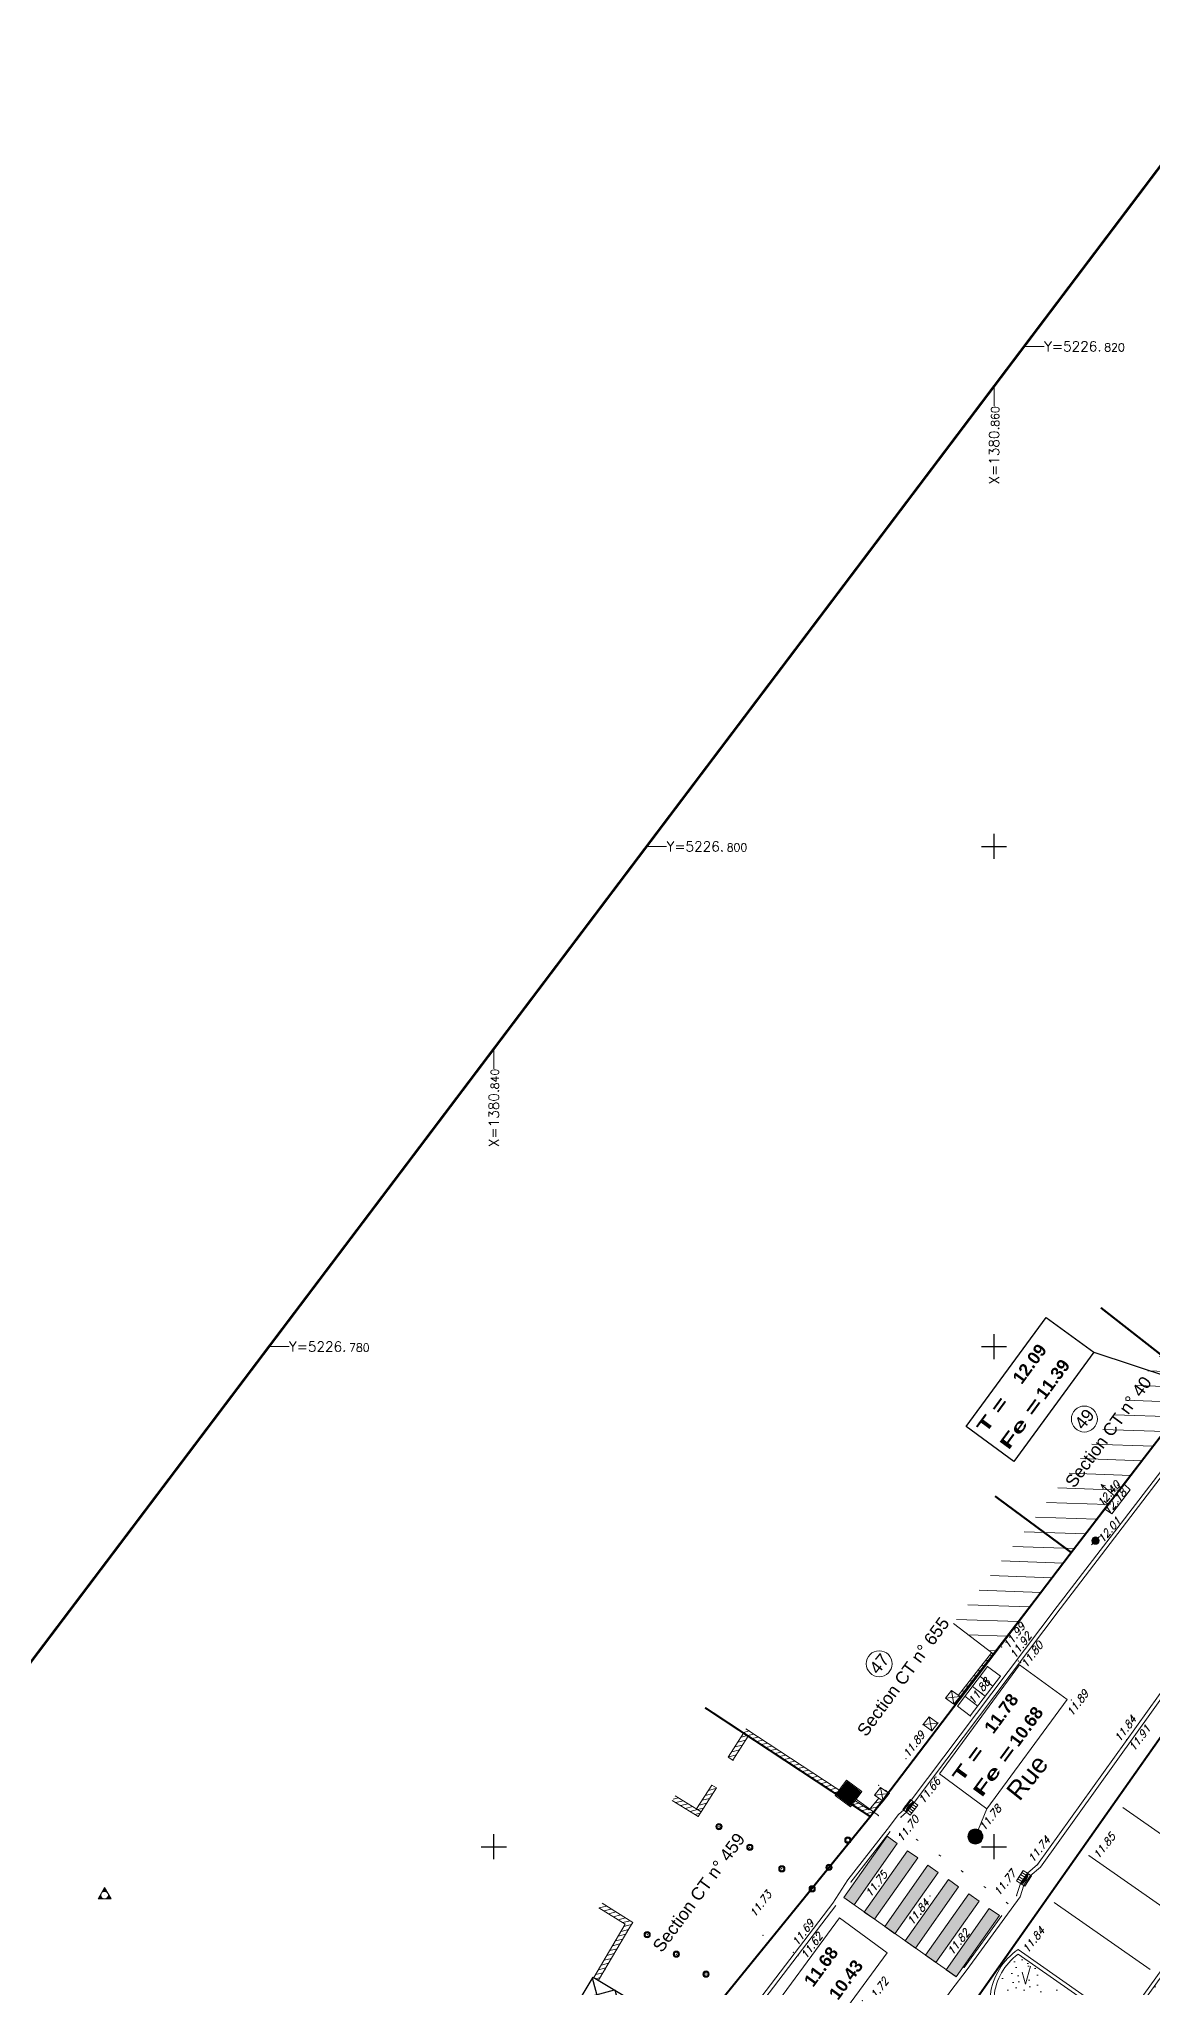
# Model space of a CAD drawing. Header units: metres. Extents: x 1380671 to 1381006, y 5226540 to 5226904.
# Drawn here: x 1380821.8 to 1380866.3, y 5226754.4 to 5226832.3 of the extents above; entities that cross this region are included whole.
import ezdxf
from ezdxf.enums import TextEntityAlignment as Align

# ---------------------------------------------------------------- set-up
doc = ezdxf.new("R2010")
doc.units = ezdxf.units.M
doc.header["$LTSCALE"] = 2
doc.linetypes.add('Bordfosse', pattern=[0.6, 0.5, -0.1])
doc.linetypes.add('POINTILLEx2', pattern=[0.5, 0, -0.5])
for name, color, linetype, lineweight in [('ASSEP_P_AFFRON', 30, 'Continuous', 0), ('ASSEP_P_AVGC--', 30, 'Continuous', 0), ('ASSEP_P_TEXRCA', 30, 'Continuous', 0), ('ASSEP_P_TEXRP', 30, 'Continuous', 0), ('ASSEP_P_TEXRRA', 30, 'Continuous', 0), ('ASSEU_P_TEXRRA', 32, 'Continuous', 0), ('CAD_F_PARCELLE', 253, 'Continuous', 0), ('EAU_P_BCR', 5, 'Continuous', 0), ('EV_L_NATVEG', 82, 'Continuous', 0), ('FDP_F_BATI', 7, 'Continuous', 9), ('FDP_F_BATIPILI', 7, 'Continuous', 0), ('FDP_F_PARCELLE', 7, 'Continuous', 0), ('FDP_F_TBATNUM', 7, 'Continuous', 0), ('FDP_L_BATI', 7, 'Continuous', 0), ('FDP_L_MURPLEIN', 7, 'Continuous', 0), ('FDP_P_SEUILPIE', 7, 'Continuous', 0), ('FDP_P_SEUILVEH', 7, 'Continuous', 0), ('GEOD_P_STA', 7, 'Continuous', 0), ('MEP_F_CADRE', 7, 'Continuous', 0), ('MEP_F_TEXCARRO', 7, 'Continuous', 0), ('MOB_P_OPSPOTE', 7, 'Continuous', 0), ('SIGH_F_PIETON', 7, 'Continuous', 0), ('SIGH_L_CONTIN', 7, 'Continuous', 0), ('SIGV_P_P-C', 7, 'Continuous', 0), ('TEL_P_AFFREC', 3, 'Continuous', 0), ('TOPOALT', 7, 'Continuous', 0), ('TOPOJIS', 7, 'Continuous', 0), ('VOIE_F_TEXNOM', 252, 'Continuous', 0), ('VOIE_L_BORDURE', 252, 'Continuous', 0)]:
    doc.layers.add(name, color=color, linetype=linetype, lineweight=lineweight)
for name, color, linetype in [('ASSEU_TEXRCA', 32, 'Continuous'), ('ASSEU_TEXRP', 32, 'Continuous'), ('ELEC_F_POSTE', 1, 'Continuous'), ('MEP_F_CARRO', 7, 'Continuous')]:
    doc.layers.add(name, color=color, linetype=linetype)
doc.layers.get('0').freeze()
doc.styles.add('ARIAL', font='arialbd.ttf')
doc.styles.add('Arial 1.0', font='arial.ttf', dxfattribs={"height": 0.2})
doc.styles.add('Romans 1.0', font='Romans.shx', dxfattribs={"height": 0.2})
doc.styles.add('Romans 1.5', font='Romans.shx', dxfattribs={"height": 0.3})
doc.styles.get("Standard").update_dxf_attribs({"font": 'txt.shx'})
pattern_1 = [(193.7623968292, (0, 0), (0.0380633682657, -0.1554064992086), [])]

# ---------------------------------------------------------------- blocks, each defined once
blk = doc.blocks.new('TCPOINT')
at = {"color": 0}
blk.add_point((0, 0), dxfattribs=at)
at = {"layer": 'TOPOALT', "style": 'Romans 1.5'}
blk.add_attdef('ALT', text='', height=0.3, dxfattribs=at).set_placement((0.1, -0.1), align=Align.TOP_LEFT)
blk = doc.blocks.new('cb004')
at = {"color": 0}
for p, q in [((0, 1), (0, 0)), ((0, 1), (1, 1)), ((0.25, 1), (0.25, 0)), ((0.5, 1), (0.5, 0)), ((0.75, 1), (0.75, 0)), ((1, 1), (1, 0)), ((0, 0), (1, 0))]:
    blk.add_line(p, q, dxfattribs=at)
blk = doc.blocks.new('point')
blk.add_point((0, 0))
blk = doc.blocks.new('ftc025')
h = blk.add_hatch(color=256)
edge = h.paths.add_edge_path()
edge.add_arc((0, 0), 0.15, 0, 360)
for q in [(-0.164, -0.168), (0.164, 0.168)]:
    blk.add_line((0, 0), q)
blk.add_circle((0, 0), 0.15)
blk.add_blockref('point', (0, 0))
blk = doc.blocks.new('ftc098')
blk.add_line((0, 0.25), (0, 0))
at = {"color": 0}
for p, q in [((1, 0), (0, 0)), ((1, 0.25), (1, 0)), ((1, 0), (1, 0.25))]:
    blk.add_line(p, q, dxfattribs=at)
at = {"flags": 128}
for points in [[(0.5, 0.85), (0.412, 0.65)], [(0.5, 0), (0.5, 0.85)], [(0.5, 0.85), (0.588, 0.65)]]:
    blk.add_lwpolyline(points, dxfattribs=at)
blk = doc.blocks.new('ftc074')
blk.add_hatch(color=5).paths.add_polyline_path([(0.333547, 1.821062), (-0.333547, 1.821062), (-0.333547, 1.153968), (0.333547, 1.153968)])
at = {"color": 0, "linetype": 'Continuous'}
blk.add_line((0, 1.103968), (0, 0), dxfattribs=at)
at = {"color": 0}
for points in [[(0.383547, 1.871062), (-0.383547, 1.871062), (-0.383547, 1.103968), (0.383547, 1.103968)], [(0.333547, 1.821062), (-0.333547, 1.821062), (-0.333547, 1.153968), (0.333547, 1.153968)]]:
    blk.add_lwpolyline(points, close=True, dxfattribs=at)
blk.add_blockref('point', (0, 0))
blk = doc.blocks.new('ftc062')
h = blk.add_hatch(color=256)
edge = h.paths.add_edge_path()
edge.add_arc((0, 0), 0.125, 0, 360)
edge = h.paths.add_edge_path(flags=16)
edge.add_arc((0, 0), 0.075, 0, 360)
at = {"color": 0}
blk.add_line((0, 0), (0, 0), dxfattribs=at)
for radius in [0.125, 0.075]:
    blk.add_circle((0, 0), radius, dxfattribs=at)
blk = doc.blocks.new('ftc017')
h = blk.add_hatch(color=256)
h.paths.add_polyline_path([(0.13, 0.075), (0, 0.3), (-0.13, 0.075, -0.576824)])
h.paths.add_polyline_path([(-0.15, 0, -0.131353), (-0.13, 0.075), (-0.26, -0.15), (0, -0.15, -0.414265)])
h.paths.add_polyline_path([(0.26, -0.15), (0.13, 0.075, -0.131551), (0.15, 0, -0.414162), (0, -0.15)])
at = {"color": 0}
blk.add_line((0, 0), (0, 0), dxfattribs=at)
blk.add_lwpolyline([(0.26, -0.15), (0, 0.3), (-0.26, -0.15)], close=True, dxfattribs=at)
blk.add_circle((0, 0), 0.15, dxfattribs=at)
blk = doc.blocks.new('ftc005')
for p, q in [((0, 0.02), (0.48, 0.5)), ((0, 0.06), (0.44, 0.5)), ((0.01, 0.11), (0.39, 0.49)), ((0.02, 0), (0.52, 0.5)), ((0.03, 0.16), (0.34, 0.47)), ((0.05, 0), (0.55, 0.5)), ((0.05, 0.22), (0.28, 0.45)), ((0.09, 0), (0.58, 0.49)), ((0.13, 0), (0.62, 0.49)), ((0.17, 0), (0.64, 0.48)), ((0.2, 0), (0.67, 0.47)), ((0.24, 0), (0.7, 0.46)), ((0.28, 0), (0.72, 0.45)), ((0.32, 0), (0.75, 0.43)), ((0.35, 0), (0.77, 0.42)), ((0.39, 0), (0.79, 0.4)), ((0.43, 0), (0.82, 0.39)), ((0.47, 0), (0.84, 0.37)), ((0.5, 0), (0.85, 0.35)), ((0.54, 0), (0.87, 0.33)), ((0.58, 0), (0.89, 0.31)), ((0.61, 0), (0.91, 0.29)), ((0.65, 0), (0.92, 0.27)), ((0.69, 0), (0.94, 0.25)), ((0.73, 0), (0.95, 0.22)), ((0.76, 0), (0.96, 0.2)), ((0.8, 0), (0.97, 0.17)), ((0.84, 0), (0.98, 0.14)), ((0.88, 0), (0.99, 0.11)), ((0.91, 0), (0.99, 0.08)), ((0.95, 0), (1, 0.05)), ((0.99, 0), (1, 0.01)), ((0, 0), (0, -1)), ((0, -1), (1, -1)), ((0.4, 0), (0.4, -1)), ((0.6, 0), (0.6, -1)), ((0.6, -1), (0.6, -1)), ((1, -1), (1, 0))]:
    blk.add_line(p, q)
blk.add_lwpolyline([(0, 0), (1, 0), (1, 1), (0, 1)], close=True)
for points in [[(0.2, 0), (0.2, -1)], [(0.8, 0), (0.8, -1)]]:
    blk.add_lwpolyline(points)
blk.add_arc((0.5, 0), 0.5, 0, 180)
blk = doc.blocks.new('ftc002')
h = blk.add_hatch(color=256)
edge = h.paths.add_edge_path()
edge.add_arc((0, 0), 0.3, 0, 360)
at = {"color": 0}
blk.add_line((0, 0), (0, 0), dxfattribs=at)
blk.add_circle((0, 0), 0.3, dxfattribs=at)
blk.add_blockref('point', (0, 0))
blk = doc.blocks.new('GeoCarr3')
blk.add_lwpolyline([(0, 0), (0, 1), (1, 1), (1, 0)], close=True)

msp = doc.modelspace()

# ---------------------------------------------------------------- hatches: boundary and pattern name
at = {"layer": 'ELEC_F_POSTE'}
h = msp.add_hatch(dxfattribs=at)
h.set_pattern_fill('BAT_PUBL', color=256, angle=330, style=0)
h.set_pattern_definition([(15, (0, 0), (-0.19411428383, 0.72444436972), []), (105, (0, 0), (-0.72444436972, -0.19411428383), [])])
h.paths.add_polyline_path([(1380847.232, 5226752.826), (1380846.121, 5226750.979), (1380842.865, 5226752.938), (1380843.975, 5226754.784)])
at = {"layer": 'EV_L_NATVEG', "linetype": 'Bordfosse'}
h = msp.add_hatch(dxfattribs=at)
h.set_pattern_fill('BROUSS', color=256, scale=0.5, style=0)
h.set_pattern_definition([(74.475889, (0, 0), (-1.2500000003, 4.5000000017), [0.75, -3.920385425]), (74.475889, (1.25, 1.5), (-1.2500000003, 4.5000000017), [0.75, -3.920385425]), (74.475889, (2.5, 3), (-1.2500000003, 4.5000000017), [0.75, -3.920385425]), (105.524111, (0, 0), (-2.500000001, 1e-10), [0.5, -4.170385425]), (105.524111, (1.25, 1.5), (-2.500000001, 1e-10), [0.5, -4.170385425]), (105.524111, (2.5, 3), (-2.500000001, 1e-10), [0.5, -4.170385425]), (0, (0.151, 0.1613), (1.25, 1.5), [0, -2.5]), (0, (0.4894, 0.3573), (1.25, 1.5), [0, -2.5]), (0, (0.3905, 0.6268), (1.25, 1.5), [0, -2.5]), (0, (0.7757, 0.6635), (1.25, 1.5), [0, -2.5]), (0, (0.5466, 1.2637), (1.25, 1.5), [0, -2.5]), (0, (0.1228, 0.7181), (1.25, 1.5), [0, -2.5]), (0, (0.0937, 0.8228), (1.25, 1.5), [0, -2.5]), (0, (0.0104, 1.2637), (1.25, 1.5), [0, -2.5]), (0, (-0.2602, 0.0878), (1.25, 1.5), [0, -2.5]), (0, (-0.2863, 0.3328), (1.25, 1.5), [0, -2.5]), (0, (-0.4893, 0.0633), (1.25, 1.5), [0, -2.5]), (0, (-0.5413, 0.4308), (1.25, 1.5), [0, -2.5]), (0, (-0.3748, 0.6635), (1.25, 1.5), [0, -2.5]), (0, (-0.4425, 0.8962), (1.25, 1.5), [0, -2.5]), (0, (-0.6402, 1.1903), (1.25, 1.5), [0, -2.5]), (0, (-0.1353, 0.9695), (1.25, 1.5), [0, -2.5]), (0, (-0.8433, 0.688), (1.25, 1.5), [0, -2.5]), (0, (-0.9162, 0.2225), (1.25, 1.5), [0, -2.5]), (0, (-0.3745, -0.1449), (1.25, 1.5), [0, -2.5]), (0, (-0.052, -0.2429), (1.25, 1.5), [0, -2.5]), (0, (-0.2707, -0.5123), (1.25, 1.5), [0, -2.5]), (0, (0.5258, -0.4879), (1.25, 1.5), [0, -2.5]), (0, (0.1822, -0.1081), (1.25, 1.5), [0, -2.5]), (0, (0.4894, -0.0347), (1.25, 1.5), [0, -2.5])])
h.paths.add_polyline_path([(1380882.003, 5226773.774, -1), (1380882.033, 5226773.815), (1380882.472, 5226774.422, -1), (1380882.502, 5226774.463), (1380882.808, 5226774.886), (1380882.335, 5226775.186), (1380878.306, 5226777.759, 0.361031), (1380876.805, 5226777.416), (1380876.459, 5226776.893), (1380876.515, 5226776.852), (1380875.348, 5226775.256), (1380875.335, 5226775.236), (1380875.335, 5226775.236), (1380874.986, 5226774.74), (1380874.975, 5226774.747), (1380874.844, 5226774.568), (1380880.194, 5226771.276), (1380880.596, 5226771.831, -1), (1380880.625, 5226771.871), (1380881.065, 5226772.479, -1), (1380881.094, 5226772.519), (1380881.534, 5226773.126, -1), (1380881.563, 5226773.167)])
h.paths.add_polyline_path([(1380882.812, 5226774.884), (1380882.781, 5226774.849), (1380882.502, 5226774.463, -1), (1380882.472, 5226774.422), (1380882.033, 5226773.815, -1), (1380882.003, 5226773.774), (1380881.563, 5226773.167, -1), (1380881.534, 5226773.126), (1380881.094, 5226772.519, -1), (1380881.065, 5226772.479), (1380880.625, 5226771.871, -1), (1380880.596, 5226771.831), (1380880.194, 5226771.276), (1380880.28, 5226771.223), (1380882.969, 5226773.206), (1380882.972, 5226773.513, -0.254607), (1380882.981, 5226773.53, -0.078184), (1380883.034, 5226773.553, -0.037786), (1380883.097, 5226773.564, -0.027603), (1380883.184, 5226773.568, -0.027603), (1380883.271, 5226773.563, -0.037786), (1380883.334, 5226773.55, -0.078184), (1380883.387, 5226773.527, -0.254607), (1380883.396, 5226773.51), (1380883.393, 5226773.14), (1380884.77, 5226772.253), (1380885.486, 5226773.189)])
h.paths.add_polyline_path([(1380880.126, 5226771.183, -1), (1380880.156, 5226771.223), (1380880.194, 5226771.276), (1380874.844, 5226774.568), (1380874.684, 5226774.348), (1380874.213, 5226773.703), (1380878.193, 5226770.772), (1380878.063, 5226770.595), (1380877.952, 5226770.677), (1380877.362, 5226769.861), (1380877.482, 5226769.771), (1380873.52, 5226764.289, -0.432965), (1380873.823, 5226764.204, -0.587461), (1380874.05, 5226763.903, -0.58746), (1380873.955, 5226763.538, -0.587461), (1380873.611, 5226763.385, -0.58746), (1380873.277, 5226763.558, -0.304196), (1380873.128, 5226763.746), (1380870.672, 5226760.349), (1380865.198, 5226752.737), (1380860.958, 5226755.699, 0.443346), (1380860.6, 5226752.168, 0.284522), (1380863.022, 5226751.464), (1380869.767, 5226753.057), (1380868.986, 5226756.14), (1380875.243, 5226764.763), (1380879.471, 5226770.627), (1380880.013, 5226771.026)])
h.paths.add_polyline_path([(1380877.4, 5226768.185, -0.58746), (1380877.306, 5226767.82, -0.587461), (1380876.962, 5226767.666, -0.58746), (1380876.627, 5226767.84, -0.587461), (1380876.554, 5226768.209, -0.58746), (1380876.797, 5226768.497, -0.587461), (1380877.174, 5226768.486, -0.587461)], flags=16)
h.paths.add_polyline_path([(1380877.003, 5226768.1, -1), (1380876.945, 5226768.1, -1)], flags=0)
h.paths.add_polyline_path([(1380875.874, 5226766.089, -0.58746), (1380875.779, 5226765.725, -0.587461), (1380875.435, 5226765.571, -0.58746), (1380875.101, 5226765.744, -0.587461), (1380875.027, 5226766.114, -0.58746), (1380875.271, 5226766.401, -0.587461), (1380875.647, 5226766.391, -0.587461)], flags=16)
h.paths.add_polyline_path([(1380875.477, 5226766.005, -1), (1380875.419, 5226766.005, -1)], flags=0)
h.paths.add_polyline_path([(1380869.421, 5226756.638), (1380870.186, 5226757.592), (1380869.911, 5226757.977), (1380869.146, 5226757.023)], flags=25)
h.paths.add_polyline_path([(1380875.964, 5226766.437), (1380876.805, 5226767.439), (1380876.539, 5226767.831), (1380875.699, 5226766.828)], flags=24)
h.paths.add_polyline_path([(1380874.16, 5226763.987), (1380875.001, 5226764.989), (1380874.735, 5226765.38), (1380873.894, 5226764.378)], flags=24)
at = {"layer": 'FDP_F_BATI'}
h = msp.add_hatch(dxfattribs=at)
h.set_pattern_fill('_USER', color=256, scale=0.6, angle=357.99583, style=0, pattern_type=0)
h.set_pattern_definition([(357.995834542, (0, 0), (0.02098329197, 0.59963297229), [])])
h.paths.add_polyline_path([(1380868.547, 5226778.815), (1380869.429, 5226779.972), (1380874.172, 5226786.161), (1380872.507, 5226787.28), (1380858.377, 5226768.929), (1380859.325, 5226768.197), (1380859.96, 5226767.707), (1380862.474, 5226770.962), (1380864.63, 5226773.798), (1380865.099, 5226774.34), (1380868.231, 5226778.451)])
h.paths.add_polyline_path([(1380864.347, 5226773.523), (1380865.221, 5226774.496), (1380864.969, 5226774.896), (1380864.095, 5226773.923)], flags=24)
h.paths.add_polyline_path([(1380872.097, 5226783.753), (1380872.971, 5226784.727), (1380872.718, 5226785.127), (1380871.844, 5226784.154)], flags=24)
h.paths.add_polyline_path([(1380863.235, 5226774.122), (1380866.517, 5226778.592), (1380865.892, 5226779.051), (1380862.609, 5226774.581)], flags=24)
at = {"layer": 'FDP_L_MURPLEIN'}
h = msp.add_hatch(dxfattribs=at)
h.set_pattern_fill('_USER', color=256, scale=0.16, angle=193.7624, style=0, pattern_type=0)
h.set_pattern_definition(pattern_1)
h.paths.add_polyline_path([(1380858.644, 5226766.006), (1380859.96, 5226767.707), (1380859.897, 5226767.756), (1380858.58, 5226766.055)])
h = msp.add_hatch(dxfattribs=at)
h.set_pattern_fill('_USER', color=256, scale=0.16, angle=193.7624, style=0, pattern_type=0)
h.set_pattern_definition(pattern_1)
h.paths.add_polyline_path([(1380849.56, 5226763.458), (1380850.171, 5226764.419), (1380849.987, 5226764.54), (1380849.374, 5226763.576)])
h = msp.add_hatch(dxfattribs=at)
h.set_pattern_fill('_USER', color=256, scale=0.16, angle=193.7624, style=0, pattern_type=0)
h.set_pattern_definition(pattern_1)
h.paths.add_polyline_path([(1380849.969, 5226764.552), (1380855.049, 5226761.201), (1380855.561, 5226761.82), (1380855.397, 5226761.941), (1380855.008, 5226761.467), (1380850.079, 5226764.719)])
h = msp.add_hatch(dxfattribs=at)
h.set_pattern_fill('_USER', color=256, scale=0.16, angle=193.7624, style=0, pattern_type=0)
h.set_pattern_definition(pattern_1)
h.paths.add_polyline_path([(1380847.254, 5226762.033), (1380847.13, 5226761.851), (1380848.171, 5226761.209), (1380848.286, 5226761.397), (1380848.107, 5226761.507)])
h = msp.add_hatch(dxfattribs=at)
h.set_pattern_fill('_USER', color=256, scale=0.16, angle=193.7624, style=0, pattern_type=0)
h.set_pattern_definition(pattern_1)
h.paths.add_polyline_path([(1380848.286, 5226761.397), (1380848.897, 5226762.349), (1380848.71, 5226762.466), (1380848.107, 5226761.507)])
h = msp.add_hatch(dxfattribs=at)
h.set_pattern_fill('_USER', color=256, scale=0.16, angle=193.7624, style=0, pattern_type=0)
h.set_pattern_definition(pattern_1)
h.paths.add_polyline_path([(1380844.327, 5226757.735), (1380844.203, 5226757.553), (1380845.44, 5226756.787), (1380845.556, 5226756.974)])
h = msp.add_hatch(dxfattribs=at)
h.set_pattern_fill('_USER', color=256, scale=0.16, angle=193.7624, style=0, pattern_type=0)
h.set_pattern_definition(pattern_1)
edge = h.paths.add_edge_path()
edge.add_line((1380844.188, 5226754.656), (1380845.44, 5226756.787))
edge.add_line((1380845.44, 5226756.787), (1380845.251, 5226756.898))
edge.add_line((1380844, 5226754.77), (1380845.251, 5226756.898))
edge.add_line((1380844.188, 5226754.656), (1380843.999, 5226754.768))
at = {"layer": 'SIGH_F_PIETON', "linetype": 'Continuous'}
h = msp.add_hatch(color=256, dxfattribs=at)
h.paths.add_polyline_path([(1380856.13, 5226760.125), (1380855.722, 5226760.413), (1380853.993, 5226757.962), (1380854.401, 5226757.673)])
h.paths.add_polyline_path([(1380856.947, 5226759.549), (1380856.539, 5226759.837), (1380854.81, 5226757.385), (1380855.218, 5226757.097)])
h.paths.add_polyline_path([(1380858.582, 5226758.396), (1380858.173, 5226758.684), (1380856.444, 5226756.233), (1380856.853, 5226755.945)])
h = msp.add_hatch(color=256, dxfattribs=at)
h.paths.add_polyline_path([(1380860.216, 5226757.244), (1380859.808, 5226757.532), (1380858.079, 5226755.08), (1380858.487, 5226754.792)])
h.paths.add_polyline_path([(1380859.399, 5226757.82), (1380858.99, 5226758.108), (1380857.262, 5226755.656), (1380857.67, 5226755.368)])
h.paths.add_polyline_path([(1380857.765, 5226758.973), (1380857.356, 5226759.261), (1380855.627, 5226756.809), (1380856.036, 5226756.521)])

# ---------------------------------------------------------------- linework, layer by layer
at = {"layer": 'ASSEP_P_TEXRCA', "flags": 128}
for points in [[(1380862.923, 5226765.881), (1380861.021, 5226767.278), (1380857.813, 5226762.909), (1380859.715, 5226761.512)], [(1380855.718, 5226755.756), (1380853.816, 5226757.152), (1380850.609, 5226752.783), (1380852.511, 5226751.387)]]:
    msp.add_lwpolyline(points, close=True, dxfattribs=at)
msp.add_lwpolyline([(1380859.715, 5226761.512), (1380859.252, 5226760.406)], dxfattribs=at)
at = {"layer": 'ASSEU_TEXRCA', "color": 32, "elevation": 12.07, "flags": 128}
msp.add_lwpolyline([(1380863.99, 5226779.771), (1380860.782, 5226775.402), (1380858.88, 5226776.799), (1380862.087, 5226781.168)], close=True, dxfattribs=at)
at = {"layer": 'ASSEU_TEXRCA', "elevation": 12.07, "flags": 128}
msp.add_lwpolyline([(1380863.99, 5226779.771), (1380868.62, 5226778.248)], dxfattribs=at)
at = {"layer": 'CAD_F_PARCELLE', "const_width": 0.08, "flags": 128}
for points in [[(1380891.113, 5226795.971), (1380874.132, 5226775.006), (1380854.48, 5226747.071), (1380851.411, 5226741.6), (1380846.536, 5226732.455), (1380842.043, 5226723.838)], [(1380874.167, 5226786.164), (1380868.231, 5226778.451), (1380863.085, 5226771.765), (1380855.049, 5226761.201), (1380847.802, 5226752.275), (1380845.402, 5226747.941), (1380842.047, 5226740.756), (1380841.264, 5226739.293), (1380836.267, 5226728.891), (1380831.824, 5226731.189)], [(1380868.231, 5226778.451), (1380864.267, 5226781.554)], [(1380863.085, 5226771.765), (1380860.037, 5226774.018)], [(1380855.049, 5226761.201), (1380848.446, 5226765.557)]]:
    msp.add_lwpolyline(points, dxfattribs=at)
at = {"layer": 'ELEC_F_POSTE', "flags": 128}
msp.add_lwpolyline([(1380847.232, 5226752.826), (1380846.121, 5226750.979), (1380846.121, 5226750.979), (1380842.865, 5226752.938), (1380842.865, 5226752.938), (1380843.975, 5226754.784)], close=True, dxfattribs=at)
at = {"layer": 'FDP_F_BATIPILI'}
msp.add_line((1380855.808, 5226762.127), (1380855.654, 5226762.254), dxfattribs=at)
at = {"layer": 'FDP_F_BATIPILI', "flags": 128}
for points in [[(1380858.052, 5226765.944), (1380858.299, 5226766.251), (1380858.644, 5226766.006)], [(1380858.052, 5226765.944), (1380858.299, 5226766.251)], [(1380858.052, 5226765.944), (1380858.396, 5226765.699), (1380858.644, 5226766.006)], [(1380858.052, 5226765.944), (1380858.644, 5226766.006)], [(1380858.299, 5226766.251), (1380858.396, 5226765.699)], [(1380857.16, 5226764.882), (1380857.407, 5226765.189), (1380857.752, 5226764.944)], [(1380857.16, 5226764.882), (1380857.407, 5226765.189)], [(1380857.407, 5226765.189), (1380857.504, 5226764.637)], [(1380857.16, 5226764.882), (1380857.504, 5226764.637), (1380857.752, 5226764.944)], [(1380857.16, 5226764.882), (1380857.752, 5226764.944)], [(1380855.216, 5226762.065), (1380855.464, 5226762.372), (1380855.808, 5226762.127)], [(1380855.216, 5226762.065), (1380855.561, 5226761.82), (1380855.808, 5226762.127)], [(1380855.216, 5226762.065), (1380855.808, 5226762.127)], [(1380855.464, 5226762.372), (1380855.561, 5226761.82)]]:
    msp.add_lwpolyline(points, dxfattribs=at)
at = {"layer": 'FDP_F_TBATNUM'}
for centre in [(1380863.608, 5226777.102), (1380855.407, 5226767.316)]:
    msp.add_circle(centre, 0.519, dxfattribs=at)
at = {"layer": 'FDP_L_BATI', "flags": 128}
for points in [[(1380859.96, 5226767.707), (1380862.474, 5226770.962), (1380864.63, 5226773.798), (1380865.099, 5226774.34), (1380868.231, 5226778.451), (1380868.547, 5226778.815), (1380869.429, 5226779.972), (1380874.172, 5226786.161), (1380872.507, 5226787.28)], [(1380858.377, 5226768.929), (1380859.96, 5226767.707)]]:
    msp.add_lwpolyline(points, dxfattribs=at)
at = {"layer": 'FDP_L_MURPLEIN'}
for p, q in [((1380859.96, 5226767.707), (1380859.897, 5226767.756)), ((1380858.644, 5226766.006), (1380858.58, 5226766.055)), ((1380850.171, 5226764.419), (1380849.987, 5226764.54)), ((1380849.56, 5226763.458), (1380849.374, 5226763.576)), ((1380848.286, 5226761.397), (1380847.254, 5226762.033)), ((1380848.897, 5226762.349), (1380848.71, 5226762.466)), ((1380847.13, 5226761.851), (1380848.171, 5226761.209)), ((1380848.286, 5226761.397), (1380848.107, 5226761.507)), ((1380848.171, 5226761.209), (1380848.286, 5226761.397)), ((1380845.44, 5226756.787), (1380845.556, 5226756.974)), ((1380844.188, 5226754.656), (1380843.999, 5226754.768))]:
    msp.add_line(p, q, dxfattribs=at)
at = {"layer": 'FDP_L_MURPLEIN', "flags": 128}
for points in [[(1380858.58, 5226766.055), (1380859.897, 5226767.756)], [(1380858.644, 5226766.006), (1380859.96, 5226767.707)], [(1380849.374, 5226763.576), (1380849.987, 5226764.54)], [(1380849.56, 5226763.458), (1380850.171, 5226764.419)], [(1380849.969, 5226764.552), (1380855.049, 5226761.201), (1380855.561, 5226761.82)], [(1380850.079, 5226764.719), (1380855.008, 5226761.467), (1380855.397, 5226761.941)], [(1380848.107, 5226761.507), (1380848.71, 5226762.466)], [(1380848.286, 5226761.397), (1380848.897, 5226762.349)], [(1380844.203, 5226757.553), (1380845.251, 5226756.898)], [(1380844.327, 5226757.735), (1380845.556, 5226756.974)], [(1380844, 5226754.77), (1380845.251, 5226756.898)], [(1380844.188, 5226754.656), (1380845.44, 5226756.787)]]:
    msp.add_lwpolyline(points, dxfattribs=at)
at = {"layer": 'FDP_P_SEUILVEH', "flags": 128}
msp.add_lwpolyline([(1380864.41, 5226773.508), (1380864.709, 5226773.307), (1380865.438, 5226774.27), (1380865.211, 5226774.487)], dxfattribs=at)
at = {"layer": 'MEP_F_CADRE', "const_width": 0.1}
msp.add_lwpolyline([(1380776.366, 5226539.855), (1381005.466, 5226843.39), (1380924.806, 5226904.269), (1380671.007, 5226568.009), (1380705.053, 5226542.312), (1380729.753, 5226575.037)], close=True, dxfattribs=at)
at = {"layer": 'MEP_F_CARRO'}
for p, q in [((1380860, 5226799.5), (1380860, 5226800.5)), ((1380859.5, 5226800), (1380860.5, 5226800)), ((1380859.5, 5226780), (1380860.5, 5226780)), ((1380860, 5226779.5), (1380860, 5226780.5)), ((1380840, 5226759.5), (1380840, 5226760.5)), ((1380860, 5226759.5), (1380860, 5226760.5)), ((1380839.5, 5226760), (1380840.5, 5226760)), ((1380859.5, 5226760), (1380860.5, 5226760))]:
    msp.add_line(p, q, dxfattribs=at)
at = {"layer": 'MEP_F_TEXCARRO'}
for p, q in [((1380861.202, 5226820), (1380862.002, 5226820)), ((1380860, 5226818.407), (1380860, 5226817.607)), ((1380846.107, 5226800), (1380846.907, 5226800)), ((1380840, 5226791.909), (1380840, 5226791.109)), ((1380831.011, 5226780), (1380831.811, 5226780))]:
    msp.add_line(p, q, dxfattribs=at)
at = {"layer": 'SIGH_F_PIETON', "linetype": 'POINTILLEx2', "flags": 128}
msp.add_lwpolyline([(1380860.568, 5226757.717), (1380856.101, 5226760.86)], dxfattribs=at)
at = {"layer": 'SIGH_F_PIETON', "linetype": 'Continuous', "flags": 128}
msp.add_lwpolyline([(1380853.993, 5226757.962), (1380858.455, 5226754.815)], dxfattribs=at)
at = {"layer": 'SIGH_L_CONTIN', "flags": 128}
for points in [[(1380865.147, 5226761.565), (1380868.979, 5226758.891)], [(1380863.787, 5226759.644), (1380867.619, 5226756.97)], [(1380862.405, 5226757.766), (1380866.237, 5226755.093)]]:
    msp.add_lwpolyline(points, dxfattribs=at)
at = {"layer": 'VOIE_L_BORDURE', "flags": 128}
for points in [[(1380898.124, 5226805.898), (1380892.995, 5226799.543), (1380883.055, 5226787.232), (1380875.566, 5226777.989), (1380867.132, 5226766.556), (1380861.849, 5226759.185), (1380861.446, 5226758.839), (1380861.194, 5226758.458), (1380861.038, 5226757.996), (1380860.425, 5226757.157), (1380858.92, 5226755.082), (1380858.274, 5226754.239), (1380856.666, 5226751.993), (1380854.782, 5226749.175), (1380852.987, 5226746.328), (1380850.534, 5226741.879), (1380850.047, 5226740.97), (1380848.816, 5226738.734), (1380848.322, 5226737.845), (1380845.637, 5226732.911), (1380842.45, 5226726.792)], [(1380898.008, 5226805.993), (1380892.878, 5226799.637), (1380882.938, 5226787.326), (1380875.447, 5226778.081), (1380867.01, 5226766.644), (1380861.738, 5226759.287), (1380861.332, 5226758.94), (1380861.059, 5226758.525), (1380860.896, 5226758.044)], [(1380881.621, 5226793.911), (1380881.621, 5226793.911), (1380881.621, 5226793.911), (1380871.594, 5226781.221), (1380862.639, 5226769.512), (1380856.805, 5226761.769), (1380856.497, 5226761.377), (1380856.274, 5226761.174)], [(1380855.841, 5226760.601), (1380854.274, 5226758.585)], [(1380860.304, 5226757.245), (1380858.799, 5226755.17)]]:
    msp.add_lwpolyline(points, dxfattribs=at)
for points in [[(1380874.785, 5226785.581), (1380874.785, 5226785.581), (1380874.785, 5226785.581), (1380874.785, 5226785.581), (1380862.52, 5226769.603), (1380856.686, 5226761.86), (1380856.387, 5226761.48), (1380856.173, 5226761.285), (1380855.723, 5226760.693), (1380854.156, 5226758.677), (1380853.555, 5226757.738), (1380850.506, 5226753.744, 0.029215), (1380846.301, 5226747.266, 0.024257), (1380843.025, 5226740.744), (1380843.025, 5226740.744)], [(1380877.953, 5226770.678), (1380870.551, 5226760.436), (1380865.163, 5226752.945), (1380860.958, 5226755.882, 0.456156), (1380860.489, 5226752.067, 0.284202), (1380863.059, 5226751.319), (1380869.949, 5226752.946), (1380869.149, 5226756.108), (1380875.365, 5226764.675), (1380879.579, 5226770.52), (1380883.125, 5226773.134), (1380884.678, 5226772.134)], [(1380878.074, 5226770.59), (1380870.672, 5226760.349), (1380865.198, 5226752.737), (1380860.958, 5226755.699, 0.443346), (1380860.6, 5226752.168, 0.284522), (1380863.022, 5226751.464), (1380869.767, 5226753.057), (1380868.986, 5226756.14), (1380875.243, 5226764.763), (1380879.471, 5226770.627), (1380883.119, 5226773.316), (1380884.77, 5226772.253)], [(1380853.674, 5226757.647), (1380850.626, 5226753.654, 0.02921), (1380846.431, 5226747.191, 0.024256), (1380843.159, 5226740.678), (1380843.159, 5226740.678)]]:
    msp.add_lwpolyline(points, format="xyb", dxfattribs=at)

# ---------------------------------------------------------------- block references
at = {"layer": 'ASSEP_P_AFFRON', "rotation": 359.5558583706633}
msp.add_blockref('ftc002', (1380859.252, 5226760.406), dxfattribs=at)
at = {"layer": 'ASSEP_P_AVGC--'}
for p, xscale, yscale, rotation in [((1380856.805, 5226761.769), 0.4979852996363504, -0.1870986217925655, 231.8370337760491), ((1380861.332, 5226758.94), 0.4969936052102463, 0.1984726712446173, 236.6196127069176)]:
    msp.add_blockref('ftc005', p, dxfattribs=dict(at, xscale=xscale, yscale=yscale, rotation=rotation))
at = {"layer": 'EAU_P_BCR'}
msp.add_blockref('ftc025', (1380864.052, 5226772.242), dxfattribs=at)
at = {"layer": 'FDP_P_SEUILPIE', "xscale": 0.847555488520424, "yscale": 0.847555488520424, "rotation": 49.67989664355604}
msp.add_blockref('ftc098', (1380864.55, 5226773.693), dxfattribs=at)
at = {"layer": 'GEOD_P_STA'}
msp.add_blockref('ftc017', (1380824.439, 5226758.062), dxfattribs=at)
at = {"layer": 'MOB_P_OPSPOTE'}
for p in [(1380849.001, 5226760.804), (1380850.234, 5226759.976), (1380854.152, 5226760.262), (1380851.513, 5226759.114), (1380853.399, 5226759.172), (1380852.726, 5226758.313), (1380846.13, 5226756.478), (1380847.294, 5226755.7), (1380848.483, 5226754.903)]:
    msp.add_blockref('ftc062', p, dxfattribs=at)
at = {"layer": 'SIGH_F_PIETON', "linetype": 'Continuous', "xscale": 0.5, "yscale": 3, "rotation": 324.8090364429874}
for p in [(1380853.993, 5226757.962), (1380854.81, 5226757.385), (1380855.627, 5226756.809), (1380856.444, 5226756.233), (1380857.262, 5226755.656), (1380858.079, 5226755.08)]:
    msp.add_blockref('GeoCarr3', p, dxfattribs=at)
at = {"layer": 'SIGV_P_P-C', "rotation": 53.70439153180396}
msp.add_blockref('ftc074', (1380855.376, 5226761.246), dxfattribs=at)
at = {"layer": 'TEL_P_AFFREC', "xscale": 1.994405591449114, "yscale": 0.6451321122062121, "rotation": 52.8096600498852}
msp.add_blockref('cb004', (1380859.046, 5226765.227), dxfattribs=at)
at = {"layer": 'TOPOJIS'}
ref = msp.add_blockref('TCPOINT', (1380864.63, 5226773.798), dxfattribs=at)
ref.add_attrib('ALT', '12.40', dxfattribs={"layer": 'TOPOALT', "height": 0.3, "rotation": 50.22215, "style": 'Romans 1.5', "oblique": 18}).set_placement((1380864.087, 5226773.758), align=Align.TOP_LEFT)
ref = msp.add_blockref('TCPOINT', (1380864.951, 5226773.802), dxfattribs=at)
ref.add_attrib('ALT', '12.18', dxfattribs={"layer": 'TOPOALT', "height": 0.3, "rotation": 50.22215, "style": 'Romans 1.5', "oblique": 18}).set_placement((1380864.346, 5226773.44), align=Align.TOP_LEFT)
for p in [(1380864.583, 5226773.667), (1380865.099, 5226774.34), (1380862.474, 5226770.962), (1380859.96, 5226767.707), (1380859.737, 5226767.204), (1380860.252, 5226766.816), (1380858.644, 5226766.006), (1380849.969, 5226764.552), (1380850.158, 5226764.399), (1380857.16, 5226764.882), (1380857.504, 5226764.637), (1380857.752, 5226764.944), (1380849.56, 5226763.458), (1380848.897, 5226762.349), (1380855.388, 5226762.451), (1380855.808, 5226762.127), (1380855.811, 5226762.131), (1380848.171, 5226761.209), (1380848.297, 5226761.396), (1380855.049, 5226761.201), (1380855.121, 5226761.274), (1380849.001, 5226760.804), (1380850.234, 5226759.976), (1380851.513, 5226759.114), (1380852.726, 5226758.313), (1380845.44, 5226756.787), (1380846.13, 5226756.478), (1380844.438, 5226755.081), (1380847.294, 5226755.7), (1380848.483, 5226754.903)]:
    msp.add_blockref('TCPOINT', p, dxfattribs=at)
ref = msp.add_blockref('TCPOINT', (1380864.052, 5226772.242), dxfattribs=at)
ref.add_attrib('ALT', '12.01', dxfattribs={"layer": 'TOPOALT', "height": 0.3, "rotation": 50.22215, "style": 'Romans 1.5', "oblique": 18}).set_placement((1380864.119, 5226772.32), align=Align.TOP_LEFT)
ref = msp.add_blockref('TCPOINT', (1380860.3, 5226767.991), dxfattribs=at)
ref.add_attrib('ALT', '11.99', dxfattribs={"layer": 'TOPOALT', "height": 0.3, "rotation": 53.56236, "style": 'Romans 1.5', "oblique": 18}).set_placement((1380860.335, 5226768.054), align=Align.TOP_LEFT)
ref = msp.add_blockref('TCPOINT', (1380860.966, 5226767.421), dxfattribs=at)
ref.add_attrib('ALT', '11.92', dxfattribs={"layer": 'TOPOALT', "height": 0.3, "rotation": 53.56236, "style": 'Romans 1.5', "oblique": 18}).set_placement((1380860.59, 5226767.67), align=Align.TOP_LEFT)
ref = msp.add_blockref('TCPOINT', (1380861.066, 5226767.365), dxfattribs=at)
ref.add_attrib('ALT', '11.80', dxfattribs={"layer": 'TOPOALT', "height": 0.3, "rotation": 53.56236, "style": 'Romans 1.5', "oblique": 18}).set_placement((1380861.048, 5226767.297), align=Align.TOP_LEFT)
ref = msp.add_blockref('TCPOINT', (1380859.046, 5226765.227), dxfattribs=at)
ref.add_attrib('ALT', '11.88', dxfattribs={"layer": 'TOPOALT', "height": 0.3, "rotation": 53.56236, "style": 'Romans 1.5', "oblique": 18}).set_placement((1380858.932, 5226765.829), align=Align.TOP_LEFT)
ref = msp.add_blockref('TCPOINT', (1380863.086, 5226765.861), dxfattribs=at)
ref.add_attrib('ALT', '11.89', dxfattribs={"layer": 'TOPOALT', "height": 0.3, "rotation": 53.56236, "style": 'Romans 1.5', "oblique": 18}).set_placement((1380862.87, 5226765.362), align=Align.TOP_LEFT)
ref = msp.add_blockref('TCPOINT', (1380865.294, 5226764.281), dxfattribs=at)
ref.add_attrib('ALT', '11.84', dxfattribs={"layer": 'TOPOALT', "height": 0.3, "rotation": 53.56236, "style": 'Romans 1.5', "oblique": 18}).set_placement((1380864.779, 5226764.335), align=Align.TOP_LEFT)
ref = msp.add_blockref('TCPOINT', (1380856.477, 5226763.52), dxfattribs=at)
ref.add_attrib('ALT', '11.89', dxfattribs={"layer": 'TOPOALT', "height": 0.3, "rotation": 53.56236, "style": 'Romans 1.5', "oblique": 18}).set_placement((1380856.328, 5226763.708), align=Align.TOP_LEFT)
ref = msp.add_blockref('TCPOINT', (1380865.471, 5226764.186), dxfattribs=at)
ref.add_attrib('ALT', '11.91', dxfattribs={"layer": 'TOPOALT', "height": 0.3, "rotation": 53.56236, "style": 'Romans 1.5', "oblique": 18}).set_placement((1380865.352, 5226763.962), align=Align.TOP_LEFT)
ref = msp.add_blockref('TCPOINT', (1380856.805, 5226761.769), dxfattribs=dict(at, rotation=359.5558586388073))
ref.add_attrib('ALT', '11.66', dxfattribs={"layer": 'TOPOALT', "height": 0.3, "rotation": 52.14397, "style": 'Romans 1.0', "oblique": 18}).set_placement((1380856.933, 5226761.87), align=Align.TOP_LEFT)
ref = msp.add_blockref('TCPOINT', (1380856.274, 5226761.174), dxfattribs=dict(at, rotation=359.5558587982666))
ref.add_attrib('ALT', '11.70', dxfattribs={"layer": 'TOPOALT', "height": 0.3, "rotation": 52.14397, "style": 'Romans 1.0', "oblique": 18}).set_placement((1380856.071, 5226760.351), align=Align.TOP_LEFT)
for p, rotation in [((1380856.451, 5226761.621), 359.5558587987838), ((1380861.059, 5226758.525), 359.5558583689053), ((1380861.282, 5226758.502), 359.5558581018988)]:
    msp.add_blockref('TCPOINT', p, dxfattribs=dict(at, rotation=rotation))
ref = msp.add_blockref('TCPOINT', (1380859.252, 5226760.406), dxfattribs=dict(at, rotation=359.5558583706633))
ref.add_attrib('ALT', '11.78', dxfattribs={"layer": 'TOPOALT', "height": 0.3, "rotation": 52.14397, "style": 'Romans 1.0', "oblique": 18}).set_placement((1380859.369, 5226760.78), align=Align.TOP_LEFT)
ref = msp.add_blockref('TCPOINT', (1380861.738, 5226759.287), dxfattribs=dict(at, rotation=359.5558582095494))
ref.add_attrib('ALT', '11.74', dxfattribs={"layer": 'TOPOALT', "height": 0.3, "rotation": 52.14397, "style": 'Romans 1.0', "oblique": 18}).set_placement((1380861.32, 5226759.524), align=Align.TOP_LEFT)
ref = msp.add_blockref('TCPOINT', (1380863.787, 5226759.644), dxfattribs=dict(at, rotation=359.5558577831869))
ref.add_attrib('ALT', '11.85', dxfattribs={"layer": 'TOPOALT', "height": 0.3, "rotation": 52.14397, "style": 'Romans 1.0', "oblique": 18}).set_placement((1380863.927, 5226759.662), align=Align.TOP_LEFT)
ref = msp.add_blockref('TCPOINT', (1380854.274, 5226758.585), dxfattribs=dict(at, rotation=359.5558590622742))
ref.add_attrib('ALT', '11.75', dxfattribs={"layer": 'TOPOALT', "height": 0.3, "rotation": 52.14397, "style": 'Romans 1.0', "oblique": 18}).set_placement((1380854.812, 5226758.139), align=Align.TOP_LEFT)
ref = msp.add_blockref('TCPOINT', (1380860.896, 5226758.044), dxfattribs=dict(at, rotation=359.5558583682849))
ref.add_attrib('ALT', '11.77', dxfattribs={"layer": 'TOPOALT', "height": 0.3, "rotation": 52.14397, "style": 'Romans 1.0', "oblique": 18}).set_placement((1380859.955, 5226758.181), align=Align.TOP_LEFT)
ref = msp.add_blockref('TCPOINT', (1380850.761, 5226756.46), dxfattribs=at)
ref.add_attrib('ALT', '11.73', dxfattribs={"layer": 'TOPOALT', "height": 0.3, "rotation": 53.4818, "style": 'Romans 1.5', "oblique": 18}).set_placement((1380850.193, 5226757.327), align=Align.TOP_LEFT)
ref = msp.add_blockref('TCPOINT', (1380857.432, 5226758.03), dxfattribs=dict(at, rotation=359.5558584747979))
ref.add_attrib('ALT', '11.84', dxfattribs={"layer": 'TOPOALT', "height": 0.3, "rotation": 52.14397, "style": 'Romans 1.0', "oblique": 18}).set_placement((1380856.488, 5226757.013), align=Align.TOP_LEFT)
ref = msp.add_blockref('TCPOINT', (1380851.975, 5226755.768), dxfattribs=at)
ref.add_attrib('ALT', '11.69', dxfattribs={"layer": 'TOPOALT', "height": 0.3, "rotation": 53.56236, "style": 'Romans 1.5', "oblique": 18}).set_placement((1380851.892, 5226756.178), align=Align.TOP_LEFT)
ref = msp.add_blockref('TCPOINT', (1380852.163, 5226755.647), dxfattribs=at)
ref.add_attrib('ALT', '11.62', dxfattribs={"layer": 'TOPOALT', "height": 0.3, "rotation": 53.56236, "style": 'Romans 1.5', "oblique": 18}).set_placement((1380852.239, 5226755.654), align=Align.TOP_LEFT)
ref = msp.add_blockref('TCPOINT', (1380858.799, 5226755.17), dxfattribs=dict(at, rotation=359.5558584184391))
ref.add_attrib('ALT', '11.82', dxfattribs={"layer": 'TOPOALT', "height": 0.3, "rotation": 52.14397, "style": 'Romans 1.0', "oblique": 18}).set_placement((1380858.09, 5226755.815), align=Align.TOP_LEFT)
ref = msp.add_blockref('TCPOINT', (1380860.958, 5226755.882), dxfattribs=dict(at, rotation=359.5558582058266))
ref.add_attrib('ALT', '11.84', dxfattribs={"layer": 'TOPOALT', "height": 0.3, "rotation": 52.14397, "style": 'Romans 1.0', "oblique": 18}).set_placement((1380861.098, 5226755.9), align=Align.TOP_LEFT)
ref = msp.add_blockref('TCPOINT', (1380854.73, 5226753.835), dxfattribs=at)
ref.add_attrib('ALT', '11.72', dxfattribs={"layer": 'TOPOALT', "height": 0.3, "rotation": 53.56236, "style": 'Romans 1.5', "oblique": 18}).set_placement((1380854.87, 5226753.856), align=Align.TOP_LEFT)

# ---------------------------------------------------------------- texts
at = {"layer": 'ASSEP_P_TEXRP', "style": 'ARIAL'}
for s, p in [(' 10.68', (1380860.849, 5226763.8, -6.97)), (' 10.43', (1380853.644, 5226753.674, -6.97))]:
    msp.add_text(s, height=0.5, rotation=53.71416, dxfattribs=at).set_placement(p)
at = {"layer": 'ASSEP_P_TEXRP', "style": 'ARIAL', "width": 1.651217}
msp.add_text('Fe =', height=0.5, rotation=53.71416, dxfattribs=at).set_placement((1380859.513, 5226761.946), (1380860.898, 5226763.833), align=Align.FIT)
at = {"layer": 'ASSEP_P_TEXRRA', "style": 'ARIAL'}
for s, p in [('11.78', (1380861.004, 5226765.886)), ('11.68', (1380853.799, 5226755.761))]:
    msp.add_text(s, height=0.5, rotation=53.71416, dxfattribs=at).set_placement(p, align=Align.RIGHT)
at = {"layer": 'ASSEP_P_TEXRRA', "style": 'ARIAL', "width": 1.516535}
msp.add_text('T =', height=0.5, rotation=53.71416, dxfattribs=at).set_placement((1380858.696, 5226762.546), (1380859.619, 5226763.804), align=Align.FIT)
at = {"layer": 'ASSEU_P_TEXRRA', "style": 'ARIAL'}
msp.add_text('12.09', height=0.5, rotation=53.71416, dxfattribs=at).set_placement((1380862.137, 5226779.866, 12.07), align=Align.RIGHT)
at = {"layer": 'ASSEU_P_TEXRRA', "style": 'ARIAL', "width": 1.516535}
msp.add_text('T =', height=0.5, rotation=53.71416, dxfattribs=at).set_placement((1380859.669, 5226776.505, 12.07), (1380860.592, 5226777.762, 12.07), align=Align.FIT)
at = {"layer": 'ASSEU_TEXRP', "style": 'ARIAL'}
msp.add_text(' 11.39', height=0.5, rotation=53.71416, dxfattribs=at).set_placement((1380861.915, 5226777.689, 5.1))
at = {"layer": 'ASSEU_TEXRP', "style": 'ARIAL', "width": 1.651217}
msp.add_text('Fe =', height=0.5, rotation=53.71416, dxfattribs=at).set_placement((1380860.58, 5226775.836, 12.07), (1380861.964, 5226777.722, 12.07), align=Align.FIT)
at = {"layer": 'FDP_F_PARCELLE', "style": 'Arial 1.0'}
for s, p in [('Section CT n° 40', (1380864.765, 5226776.439)), ('Section CT n° 655', (1380856.564, 5226766.652)), ('Section CT n° 459', (1380848.394, 5226758.021))]:
    msp.add_text(s, height=0.5, rotation=53.71416, dxfattribs=at).set_placement(p, align=Align.CENTER)
at = {"layer": 'FDP_F_TBATNUM', "style": 'Arial 1.0'}
for s, p in [('49', (1380863.608, 5226777.102)), ('47', (1380855.407, 5226767.316))]:
    msp.add_text(s, height=0.5, rotation=50.94171, dxfattribs=at).set_placement(p, align=Align.MIDDLE_CENTER)
at = {"layer": 'MEP_F_TEXCARRO'}
for s, height, p in [('Y=5226.', 0.4, (1380862.002, 5226819.8)), ('820', 0.32, (1380864.402, 5226819.8)), ('Y=5226.', 0.4, (1380846.907, 5226799.8)), ('800', 0.32, (1380849.307, 5226799.8)), ('Y=5226.', 0.4, (1380831.811, 5226779.8)), ('780', 0.32, (1380834.211, 5226779.8))]:
    msp.add_text(s, height=height, dxfattribs=at).set_placement(p)
for s, height, p in [('860', 0.32, (1380860.2, 5226817.607)), ('X=1380.', 0.4, (1380860.2, 5226816.807)), ('840', 0.32, (1380840.2, 5226791.109)), ('X=1380.', 0.4, (1380840.2, 5226790.309))]:
    msp.add_text(s, height=height, rotation=90, dxfattribs=at).set_placement(p, align=Align.RIGHT)
at = {"layer": 'VOIE_F_TEXNOM', "style": 'Arial 1.0'}
msp.add_text('Rue                                      Basse                                          de                                              Saint-Eloi', height=0.75, rotation=51.44335, dxfattribs=at).set_placement((1380875.419, 5226780.457), align=Align.MIDDLE_CENTER)

doc.saveas('drawing.dxf')
